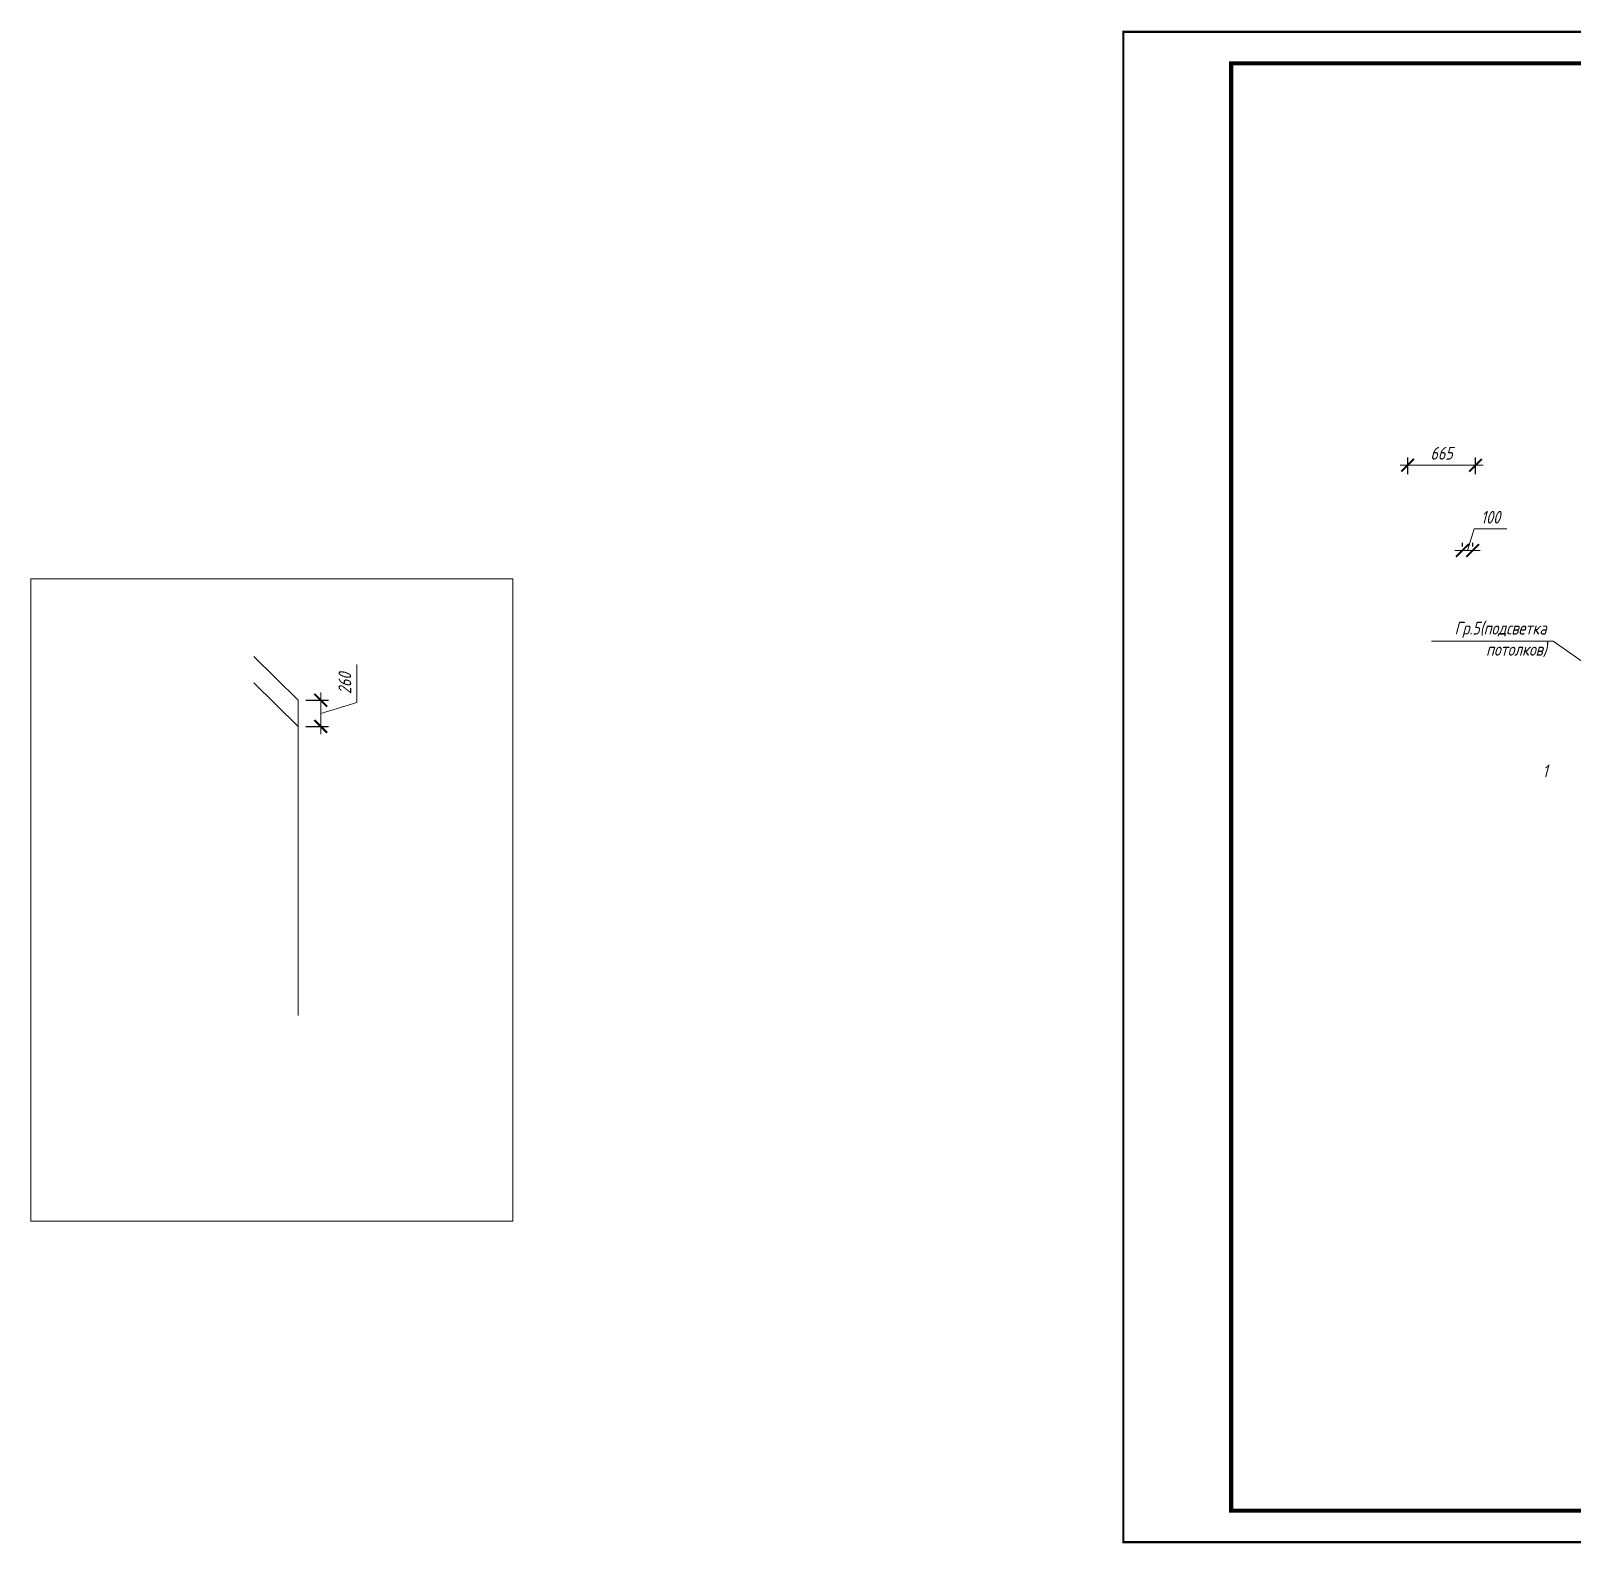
# Model space of a CAD drawing. Header units: millimetres. Extents: x 653176 to 972033, y 753746 to 925850.
# Drawn here: x 705395 to 720550, y 819479 to 834349 of the extents above; entities that cross this region are included whole.
import ezdxf

# ---------------------------------------------------------------- set-up
doc = ezdxf.new("R2010")
doc.units = ezdxf.units.MM
doc.header["$LTSCALE"] = 10
doc.layers.get('0').update_dxf_attribs({"color": 65, "lineweight": 25})
for name, color, linetype, lineweight in [('AL', 7, 'Continuous', 30), ('размh150', 7, 'Continuous', 9), ('Текст', 132, 'Continuous', 25), ('шахты', 22, 'Continuous', 18)]:
    doc.layers.add(name, color=color, linetype=linetype, lineweight=lineweight)
doc.styles.add('ГОСТ тип А', font='gost_a.shx', dxfattribs={"oblique": 15, "height": 125})
doc.dimstyles.new('ГОСТ тип А', dxfattribs={"dimtxt": 125, "dimasz": 125, "dimexe": 75, "dimexo": 75, "dimgap": 50, "dimtad": 1, "dimdec": 0, "dimrnd": 5, "dimtxsty": 'ГОСТ тип А', "dimblk": 'ARCHTICK', "dimcen": 50, "dimdle": 75, "dimadec": 0, "dimazin": 0, "dimtfac": 1, "dimtdec": 0, "dimtmove": 1, "dimatfit": 2, "dimfxl": 1, "dimlwd": 9, "dimarcsym": 0})
picture_1 = doc.add_image_def('image1.jpg', size_in_pixel=(2448, 3264))

# ---------------------------------------------------------------- blocks, each defined once
blk = doc.blocks.new('_ARCHTICK')
at = {"color": 0, "linetype": 'ByBlock', "ltscale": 50, "const_width": 0.15}
blk.add_lwpolyline([(-0.5, -0.5), (0.5, 0.5)], dxfattribs=at)
blk = doc.blocks.new('*D571')
at = {"layer": 'Defpoints', "color": 0, "lineweight": 90, "transparency": 16777216}
for p in [(708024, 827767), (708246, 827767), (708024, 827509)]:
    blk.add_point(p, dxfattribs=at)
at = {"layer": 'размh150', "color": 0, "lineweight": 9, "transparency": 16777216}
for p, q in [((708601, 827745), (708601, 828119)), ((708246, 827434), (708246, 827842)), ((708246, 827638), (708601, 827745))]:
    blk.add_line(p, q, dxfattribs=at)
at = {"layer": 'размh150', "color": 0, "lineweight": -2, "transparency": 16777216}
for p, q in [((708099, 827767), (708321, 827767)), ((708099, 827509), (708321, 827509))]:
    blk.add_line(p, q, dxfattribs=at)
at = {"layer": 'размh150', "color": 0, "lineweight": 9, "transparency": 16777216, "xscale": 125, "yscale": 125, "zscale": 125}
for p, rotation in [((708246, 827767), 90), ((708246, 827509), 270)]:
    blk.add_blockref('_ARCHTICK', p, dxfattribs=dict(at, rotation=rotation))
at = {"layer": 'размh150', "color": 0, "transparency": 16777216, "insert": (708483, 827932), "char_height": 125, "attachment_point": 5, "rotation": 90, "style": 'ГОСТ тип А'}
blk.add_mtext('260', dxfattribs=at)
blk = doc.blocks.new('*D579')
at = {"layer": 'Defpoints', "color": 0, "lineweight": 90, "transparency": 16777216}
for p in [(719471, 829205), (719572, 829240), (719572, 829205)]:
    blk.add_point(p, dxfattribs=at)
at = {"layer": 'размh150', "color": 0, "lineweight": 9, "transparency": 16777216}
for p, q in [((719521, 829240), (719585, 829453)), ((719585, 829453), (719909, 829453)), ((719396, 829240), (719647, 829240))]:
    blk.add_line(p, q, dxfattribs=at)
at = {"layer": 'размh150', "color": 0, "lineweight": -2, "transparency": 16777216}
for p, q in [((719471, 829280), (719471, 829315)), ((719572, 829280), (719572, 829315))]:
    blk.add_line(p, q, dxfattribs=at)
at = {"layer": 'размh150', "color": 0, "lineweight": 9, "transparency": 16777216, "xscale": 125, "yscale": 125, "zscale": 125, "rotation": 180}
blk.add_blockref('_ARCHTICK', (719471, 829240), dxfattribs=at)
at = {"layer": 'размh150', "color": 0, "lineweight": 9, "transparency": 16777216, "xscale": 125, "yscale": 125, "zscale": 125}
blk.add_blockref('_ARCHTICK', (719572, 829240), dxfattribs=at)
at = {"layer": 'размh150', "color": 0, "transparency": 16777216, "insert": (719747, 829566), "char_height": 125, "attachment_point": 5, "style": 'ГОСТ тип А'}
blk.add_mtext('100', dxfattribs=at)
blk = doc.blocks.new('*D580')
at = {"layer": 'Defpoints', "color": 0, "lineweight": 90, "transparency": 16777216}
for p in [(719599, 830077), (718933, 829914), (719599, 829914)]:
    blk.add_point(p, dxfattribs=at)
at = {"layer": 'размh150', "color": 0, "lineweight": 9, "transparency": 16777216}
blk.add_line((718858, 830077), (719674, 830077), dxfattribs=at)
at = {"layer": 'размh150', "color": 0, "lineweight": -2, "transparency": 16777216}
for p, q in [((718933, 829989), (718933, 830152)), ((719599, 829989), (719599, 830152))]:
    blk.add_line(p, q, dxfattribs=at)
at = {"layer": 'размh150', "color": 0, "lineweight": 9, "transparency": 16777216, "xscale": 125, "yscale": 125, "zscale": 125, "rotation": 180}
blk.add_blockref('_ARCHTICK', (718933, 830077), dxfattribs=at)
at = {"layer": 'размh150', "color": 0, "lineweight": 9, "transparency": 16777216, "xscale": 125, "yscale": 125, "zscale": 125}
blk.add_blockref('_ARCHTICK', (719599, 830077), dxfattribs=at)
at = {"layer": 'размh150', "color": 0, "transparency": 16777216, "insert": (719266, 830195), "char_height": 125, "attachment_point": 5, "style": 'ГОСТ тип А'}
blk.add_mtext('665', dxfattribs=at)

msp = doc.modelspace()

# ---------------------------------------------------------------- linework, layer by layer
at = {"layer": 'AL', "color": 7, "const_width": 20}
msp.add_lwpolyline([(716137, 834338.7), (737137, 834338.7), (737137, 819488.7), (716137, 819488.7), (716137, 834338.7)], dxfattribs=at)
for points in [[(717187, 834038.7), (736837, 834038.7), (736837, 819788.7), (717187, 819788.7)], [(717197, 834028.7), (736827, 834028.7), (736827, 819798.7), (717197, 819798.7)], [(717207, 834018.7), (736817, 834018.7), (736817, 819808.7), (717207, 819808.7)]]:
    msp.add_lwpolyline(points, close=True, dxfattribs=at)
at = {"layer": 'размh150'}
for points in [[(708023.6, 827767.3), (707587, 828195.4)], [(708023.6, 827509), (707587, 827937.1)]]:
    msp.add_lwpolyline(points, dxfattribs=at)
at = {"layer": 'размh150', "color": 1}
msp.add_lwpolyline([(708023.6, 824667.3), (708023.6, 827767.3)], dxfattribs=at)
at = {"layer": 'шахты'}
msp.add_lwpolyline([(719168.3, 828348.5), (720364, 828348.5), (721206.6, 827757.7)], dxfattribs=at)

# ---------------------------------------------------------------- texts
at = {"layer": 'Текст', "color": 1, "char_height": 125, "style": 'ГОСТ тип А'}
for s, insert, attachment_point in [('Гр.5(подсветка\\Pпотолков)', (720298.6, 828538.1), 3), ('1', (720283.4, 827071.7), 5)]:
    msp.add_mtext(s, dxfattribs=dict(at, insert=insert, attachment_point=attachment_point))

# ---------------------------------------------------------------- dimensions: what is measured, and where the dimension line sits
at = {"layer": 'размh150'}
for base, p1, p2, picture, middle in [((719599.2, 830077), (718933.5, 829913.5), (719599.2, 829913.5), '*D580', (719266.3, 830195.2)), ((719571.9, 829240.3), (719470.6, 829205.3), (719571.9, 829205.3), '*D579', (719635.1, 829565.9))]:
    dim = msp.add_linear_dim(base=base, p1=p1, p2=p2, dimstyle='ГОСТ тип А', dxfattribs=at)
    dim.commit()
    dim.dimension.update_dxf_attribs({"geometry": picture, "text_midpoint": middle})
dim = msp.add_linear_dim(base=(708246.3, 827767.3), p1=(708023.6, 827509), p2=(708023.6, 827767.3), angle=90, dimstyle='ГОСТ тип А', dxfattribs=at)
dim.commit()
dim.dimension.update_dxf_attribs({"geometry": '*D571', "text_midpoint": (708482.8, 827794.6)})

# ---------------------------------------------------------------- pictures from other files: only their frames are drawn
image = msp.add_image(picture_1, insert=(705395.1, 822644.6), size_in_units=(4737.9, 6317.2), dxfattribs=at)
image.dxf.flags = 7

doc.saveas('drawing.dxf')
